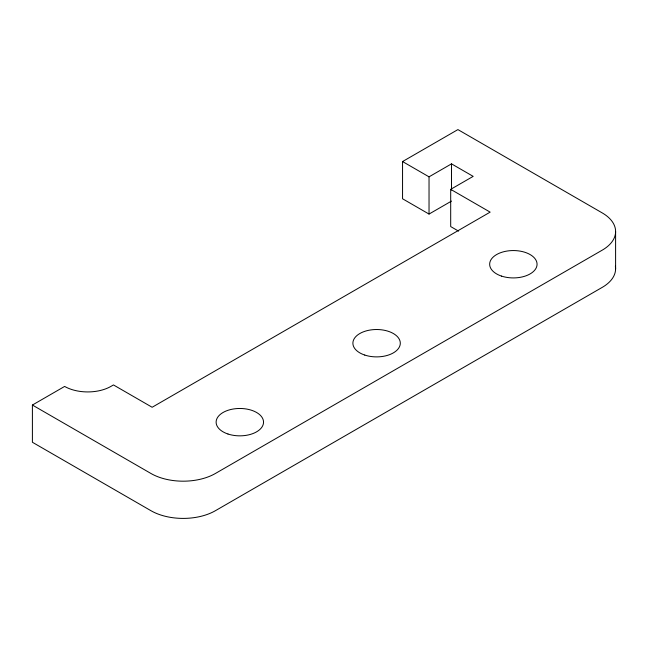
<?xml version="1.0" encoding="UTF-8"?>
<svg xmlns="http://www.w3.org/2000/svg" width="648" height="648" viewBox="0 0 648 648"><rect width="100%" height="100%" fill="white"/><g stroke="black" fill="none" stroke-linecap="round" stroke-linejoin="round"><path stroke-width="0.97" d="M451.51 201.083L429.033 214.067L402.554 198.774L402.554 161.554L457.917 129.592L602.251 212.925A45.587 26.317 0 0 1 602.251 250.144L215.411 473.477A45.587 26.317 0 0 1 150.944 473.477L32.4 405.041L32.4 442.26L150.944 510.697A45.587 26.317 0 0 0 215.411 510.697L602.251 287.364A45.587 26.317 0 0 0 615.381 266.174M32.4 405.041L64.638 386.427A32.821 18.954 0 0 0 110.881 386.427L113.465 384.936L152.15 407.268L490.147 212.131L450.692 189.346L450.692 226.573L458.582 231.125M402.554 161.554L429.033 176.839L451.51 163.863L473.178 176.369L450.692 189.346M615.6 231.53L615.6 268.758M451.51 163.863L451.51 190.018M429.033 176.839L429.033 214.067M227.975 434.014A23.709 13.689 0 0 0 263.534 422.164A23.709 13.689 0 0 0 227.975 410.306A23.709 13.689 0 0 0 227.975 434.014M364.743 355.055A23.709 13.689 0 0 0 400.302 343.197A23.709 13.689 0 0 0 364.743 331.347A23.709 13.689 0 0 0 364.743 355.055M501.503 276.089A23.709 13.689 0 0 0 537.062 264.238A23.709 13.689 0 0 0 501.503 252.388A23.709 13.689 0 0 0 501.503 276.089"/></g></svg>
